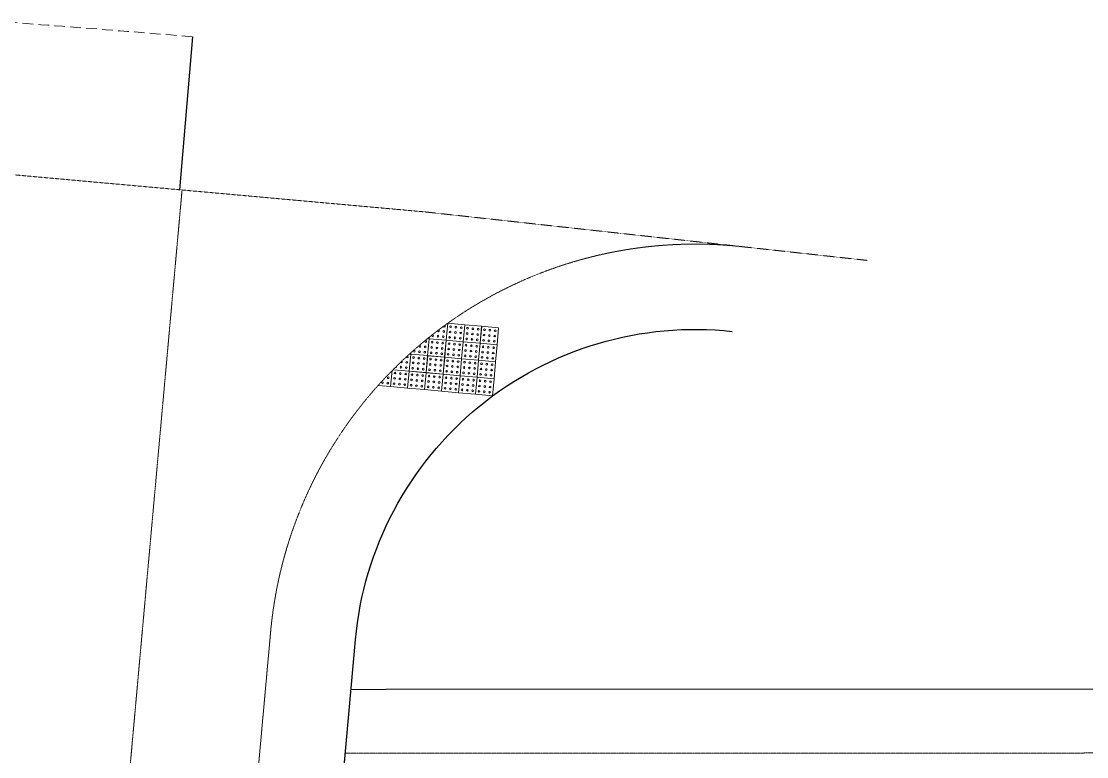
# Model space of a CAD drawing. Extents: x 287880777 to 288144713, y 62793326 to 63089570.
# Drawn here: x 288076346 to 288101342, y 62946493 to 62963739 of the extents above; entities that cross this region are included whole.
import ezdxf

# ---------------------------------------------------------------- set-up
doc = ezdxf.new("R2010")
doc.units = 0
for name, pattern in [('CENTER2', [28.575, 19.05, -3.175, 3.175, -3.175]), ('DASHED2', [0.375, 0.25, -0.125]), ('XREF - NORTHERN HIGHWAY DESIGN$0$DASHED2', [0.375, 0.25, -0.125])]:
    doc.linetypes.add(name, pattern=pattern)
doc.layers.get('0').update_dxf_attribs({"color": 252})
for name, color, linetype, lineweight in [('EXP - HIGHWAY CENTRELINE', 3, 'CENTER2', 18), ('EXP - HIGHWAY CHANNEL', 4, 'DASHED2', 9), ('EXP - HIGHWAY FOOTWAY', 3, 'Continuous', 25), ('EXP - HIGHWAY TACTILES', 1, 'Continuous', 9), ('EXP - PRIVATE CHANNEL', 3, 'DASHED2', 9)]:
    doc.layers.add(name, color=color, linetype=linetype, lineweight=lineweight)
doc.layers.add('EXP - HIGHWAY CREASE', color=3, linetype='DASHED2', lineweight=18, transparency=0.25)
doc.layers.add('XREF - NORTHERN HIGHWAY DESIGN$0$EXP - HIGHWAY CREASE', color=3, linetype='XREF - NORTHERN HIGHWAY DESIGN$0$DASHED2', lineweight=18, transparency=0.25)
doc.layers.add('EXP - PEN 1', color=1, linetype='Continuous')

# ---------------------------------------------------------------- blocks, each defined once
blk = doc.blocks.new('TACTILES')
at = {"layer": 'EXP - HIGHWAY TACTILES'}
blk.add_lwpolyline([(0.4, 0), (0.4, 0.4), (0, 0.4), (0, 0)], close=True, dxfattribs=at)
for centre in [(0.075, 0.325), (0.2, 0.325), (0.325, 0.325), (0.075, 0.2), (0.075, 0.075), (0.2, 0.2), (0.2, 0.075), (0.325, 0.2), (0.325, 0.075)]:
    blk.add_circle(centre, 0.02, dxfattribs=at)
blk = doc.blocks.new('XREF - NORTHERN HIGHWAY DESIGN')
blk.add_lwpolyline([(635.355, 228.011), (635.052, 224.423)])
at = {"layer": 'XREF - NORTHERN HIGHWAY DESIGN$0$EXP - HIGHWAY CREASE'}
blk.add_lwpolyline([(585.411, 230.273), (602.874, 229.748), (620.838, 228.977), (624.501, 228.772, -0.007071), (635.355, 228.011, -0.007071)], format="xyb", dxfattribs=at)

msp = doc.modelspace()

# ---------------------------------------------------------------- linework, layer by layer
at = {"layer": 'EXP - HIGHWAY CENTRELINE', "ltscale": 0.15, "flags": 128}
msp.add_lwpolyline([(288082369, 62830131), (288088746, 62863492, 0.257378), (288082765, 62881853), (288079969, 62884468, -0.213199), (288072053, 62903262), (288072511, 62924583, -0.123895), (288076027, 62937385), (288076210, 62937709, 0.106544), (288078907, 62946358), (288080118, 62959784)], format="xyb", dxfattribs=at)
msp.add_lwpolyline([(288120262, 62946587), (288083946, 62946572)], dxfattribs=at)
at = {"layer": 'EXP - HIGHWAY CHANNEL', "ltscale": 2.5, "flags": 128}
for points in [[(288093244, 62958455, 0.41987), (288082195, 62949413)], [(288074670, 62913335), (288074891, 62923609, -0.132001), (288078671, 62936562, 0.114617), (288081927, 62946448), (288082195, 62949413)]]:
    msp.add_lwpolyline(points, format="xyb", dxfattribs=at)
at = {"layer": 'EXP - HIGHWAY CREASE'}
msp.add_lwpolyline([(288065064, 62960777), (288075712, 62960181), (288085833, 62959268), (288096191, 62958132)], dxfattribs=at)
at = {"layer": 'EXP - HIGHWAY FOOTWAY', "flags": 128}
msp.add_lwpolyline([(288098535, 62894090), (288096172, 62893274, 0.089116), (288088641, 62889060), (288087572, 62888181, -0.392826), (288082137, 62888512, -0.198277), (288076452, 62903168), (288076890, 62923567, -0.132001), (288080379, 62935523, 0.114617), (288083919, 62946268), (288084186, 62949234, -0.41987), (288093026, 62956467)], format="xyb", dxfattribs=at)
at = {"layer": 'EXP - HIGHWAY TACTILES'}
for points in [[(288085920, 62956333), (288085916, 62956296), (288086315, 62956260), (288086350, 62956658)], [(288085485, 62955966), (288085482, 62955934), (288085880, 62955898), (288085916, 62956296), (288085877, 62956299)], [(288085877, 62956299), (288085916, 62956296), (288085920, 62956333)], [(288085067, 62955569), (288085446, 62955535), (288085482, 62955934), (288085452, 62955936)], [(288085452, 62955936), (288085482, 62955934), (288085485, 62955966)], [(288084717, 62955199), (288085012, 62955173), (288085045, 62955548)], [(288085045, 62955548), (288085012, 62955173), (288085410, 62955137), (288085446, 62955535), (288085067, 62955569)]]:
    msp.add_lwpolyline(points, dxfattribs=at)
for centre in [(288086258, 62956466), (288085835, 62956228), (288085998, 62956364), (288086122, 62956353), (288086247, 62956341), (288085563, 62956001), (288085688, 62955990), (288085699, 62956115), (288085812, 62955979), (288085823, 62956104), (288085389, 62955741), (288085115, 62955490), (288085240, 62955478), (288085253, 62955628), (288085364, 62955467), (288085378, 62955617), (288084819, 62955265), (288084944, 62955254), (288084955, 62955379), (288085093, 62955241), (288085104, 62955365), (288085218, 62955229), (288085229, 62955354), (288085342, 62955218), (288085353, 62955343)]:
    msp.add_circle(centre, 20, dxfattribs=at)
for centre, start, end in [((288086133, 62956477), 155.6911, 98.4984), ((288086269, 62956590), 194.0451, 58.1195), ((288085265, 62955752), 200.8419, 66.3351), ((288085400, 62955866), 160.1536, 104.9983), ((288085129, 62955639), 240.1562, 29.0412)]:
    msp.add_arc(centre, 20, start, end, dxfattribs=at)
at = {"layer": 'EXP - PRIVATE CHANNEL', "ltscale": 2.5, "flags": 128}
msp.add_lwpolyline([(288120261, 62948087), (288084082, 62948072)], dxfattribs=at)

# ---------------------------------------------------------------- block references
at = {"layer": 'EXP - HIGHWAY TACTILES', "xscale": 1000, "yscale": 1000, "zscale": 1000, "rotation": 264.8453867636919}
for p in [(288086350, 62956658), (288086749, 62956622), (288087147, 62956587), (288085916, 62956296), (288086315, 62956260), (288086713, 62956224), (288087111, 62956188), (288085482, 62955934), (288085880, 62955898), (288086279, 62955862), (288086677, 62955826), (288087075, 62955790), (288085446, 62955535), (288085844, 62955499), (288086243, 62955463), (288086641, 62955427), (288087039, 62955391)]:
    msp.add_blockref('TACTILES', p, dxfattribs=at)
at = {"layer": 'EXP - PEN 1', "xscale": 1000, "yscale": 1000, "zscale": 1000}
msp.add_blockref('XREF - NORTHERN HIGHWAY DESIGN', (287445006, 62735366), dxfattribs=at)

doc.saveas('drawing.dxf')
